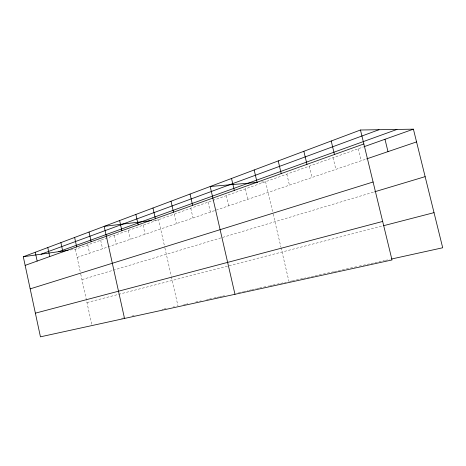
<?xml version="1.0" encoding="UTF-8"?>
<svg xmlns="http://www.w3.org/2000/svg" width="466" height="466" viewBox="0 0 466 466"><rect width="100%" height="100%" fill="white"/><g stroke="black" fill="none" stroke-linecap="round" stroke-linejoin="round"><path stroke-width="0.35" stroke-dasharray="2.33 1.75" d="M70.308 249.997L75.335 249.275L363.725 146.819M77.117 257.424L366.655 158.889M81.958 279.612L373.948 192.009M86.961 302.55L382.772 225.917M121.544 318.365L123.641 317.899M132.029 316.059L134.121 315.599M161.947 309.482L163.345 309.174M164.038 309.022L166.129 308.562M173.102 307.03L174.494 306.727M183.651 304.712L185.777 304.246M186.487 304.088L187.903 303.774M195.65 302.073L201.126 300.873M206.595 299.667L208.646 299.219M209.333 299.067L213.451 298.158M214.144 298.007L216.218 297.553M216.906 297.401L218.979 296.947M219.667 296.795L221.74 296.341M222.428 296.19L224.501 295.729M238.417 292.671L242.611 291.751M243.31 291.6L248.197 290.522M248.908 290.365L251.034 289.899M251.745 289.741L255.997 288.809M256.708 288.652L258.834 288.186M259.545 288.029L267.344 286.316M268.055 286.159L269.447 285.85M270.146 285.699L272.237 285.239M272.936 285.087L279.909 283.549M280.608 283.398L286.188 282.175M289.666 281.406L291.733 280.951M292.427 280.8L302.778 278.522M303.465 278.371L314.591 275.93M315.296 275.773L333.685 271.73M334.39 271.573L357.678 266.459M359.094 266.144L384.572 260.546M385.283 260.389L389.454 259.469M153.541 220.325L158.551 219.713L164.754 247.265M261.234 182.066L265.573 181.693L272.989 213.341M358.243 148.77L361.15 160.764M333.062 157.718L335.858 169.374M309.296 166.158L311.993 177.494M286.835 174.138L289.438 185.165M273.152 214.04L280.893 247.079M281.062 247.784L288.978 281.557M245.419 188.852L247.854 199.32M226.284 195.65L228.643 205.856M208.092 202.11L210.382 212.071M190.78 208.261L193 217.989M174.284 214.121L176.439 223.622M164.912 247.97L171.278 276.216M171.436 276.926L177.977 305.958M143.074 225.212L145.107 234.287M128.301 230.46L130.276 239.332M114.182 235.476L116.104 244.155M100.673 240.275L102.543 248.768M87.736 244.871L89.559 253.189M75.335 249.275L80.595 273.367M80.746 274.06L91.686 324.196"/><path stroke-width="0.7" d="M360.468 130.008L392.017 259.952L40.443 336.831L23.3 256.754L360.468 130.008L413.412 129.169L442.7 247.766L391.539 259.014M41.124 254.191L379.015 129.711M58.809 251.652L396.985 129.431M25.147 265.375L363.853 143.953M364.412 146.58L413.412 129.169M366.655 158.889L416.557 141.909M30.174 288.868L373.091 182.002M374.641 191.8L425.138 176.649M35.375 313.164L382.668 221.437M383.46 225.736L434.027 212.642M23.3 256.754L68.147 250.306M151.392 220.587L104.174 226.348L124.521 318.447M257.616 182.381L210.195 186.499L234.975 294.291M384.98 139.27L387.997 151.631M331.215 141.006L334.454 154.491M303.861 151.287L306.966 164.347M278.231 160.921L281.214 173.579M254.168 169.968L257.034 182.247M231.526 178.478L234.293 190.402M190.052 194.066L192.627 205.337M171.01 201.225L173.492 212.199M152.97 208.005L155.376 218.694M135.868 214.436L138.192 224.851M119.622 220.546L121.876 230.699M89.035 232.045L91.155 241.714M74.624 237.462L76.686 246.904M60.889 242.623L62.893 251.844M47.782 247.551L49.728 256.562M35.265 252.252L37.163 261.071"/></g></svg>
